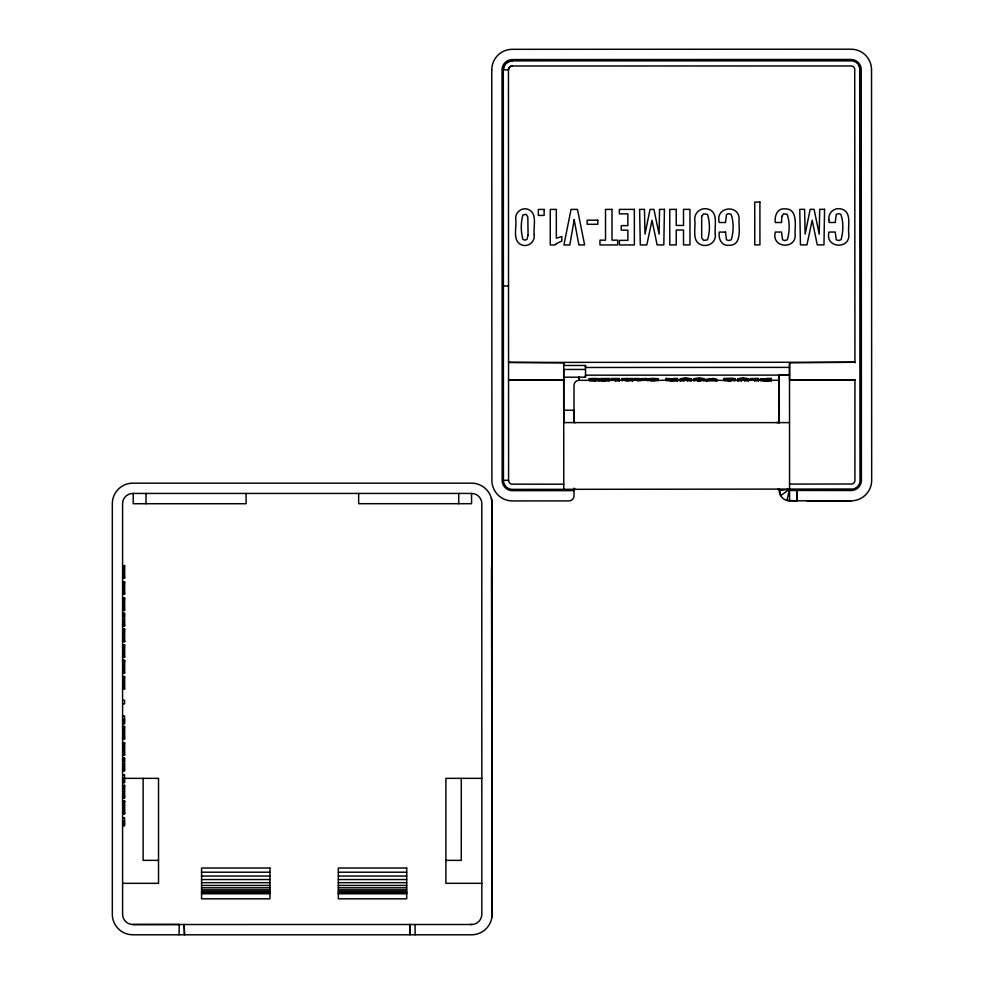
<?xml version="1.0" encoding="UTF-8"?>
<svg xmlns="http://www.w3.org/2000/svg" width="984" height="984" viewBox="0 0 984 984"><rect width="100%" height="100%" fill="white"/><g stroke="black" fill="none" stroke-linecap="round" stroke-linejoin="round"><path stroke-width="1.48" d="M143.123 778.356L143.123 860.373L158.522 860.373M179.051 934.788L179.26 924.468M415.113 934.788L415.113 924.505M461.287 778.344L461.275 860.373L445.9 860.373M471.57 493.439A10.258 10.258 0 0 1 481.791 504.521L481.828 914.259A10.258 10.258 0 0 1 472.172 924.505L132.852 924.517A10.258 10.258 0 0 1 122.594 914.259L122.594 503.697A10.258 10.258 0 0 1 132.852 493.439L471.57 493.439L471.57 503.697L358.656 503.697L358.656 493.439M789.525 422.616L563.734 422.591L563.709 369.467L585.517 369.455M776.241 422.493L779.242 422.493L779.266 375.113L789.5 375.101L789.525 367.389M777.913 489.208L779.279 489.208L779.303 490.524L789.549 489.208L789.562 490.462L796.757 490.499L796.806 500.819L796.745 490.45L851.75 490.524A10.258 10.258 0 0 0 861.406 480.278L861.234 70.54A10.258 10.258 0 0 0 851 59.458L512.295 59.581A10.258 10.258 0 0 0 502.037 69.839L502.172 480.401A10.258 10.258 0 0 0 512.443 490.659L574.016 490.635M563.77 489.306L563.721 362.936L508.543 362.395L854.936 362.247L789.549 362.838L789.525 367.389L585.492 367.475L585.505 365.47L563.709 365.47L563.721 362.936M605.344 379.922L600.917 379.787L609.194 379.787L609.182 380.833L600.966 380.833L605.344 380.685L605.344 378.643L605.344 379.406M600.966 379.553L600.966 380.833M605.344 378.975L601.962 379.123L605.344 379.123M609.182 379.553L609.182 378.496L600.917 378.508L600.917 379.935M615.431 380.833L615.431 379.922L611.002 379.922L619.28 379.775L619.268 380.833L615.431 380.833L615.431 378.643L615.431 379.553M619.268 379.553L619.28 378.496L611.002 378.496L611.002 379.922M628.801 379.406L628.801 378.643L628.801 380.685L625.43 380.55L627.853 380.402M632.638 380.833L632.65 379.775L621.494 380.082L632.638 380.833L632.65 378.496L621.851 378.668L621.581 380.156M632.638 379.553L632.65 378.496M647.534 380.439L656.144 380.796L658.345 380.107L647.534 380.07L654.458 380.058L651.26 380.439M673.622 379.393L673.622 378.483L677.459 378.483L677.459 380.82C675.848 381.472 661.531 380.882 668.776 379L666.168 378.483L666.168 379.762L668.776 380.279L666.463 380.537M677.459 380.82L677.459 379.762L670.055 380.525L673.622 380.365M677.459 379.541L677.459 378.483M687.287 380.808C687.779 379.295 683.449 379.283 683.941 380.82L680.141 380.82C681.629 378.877 689.612 378.877 691.088 380.808L687.287 380.808C689.157 378.2 683.732 377.598 683.941 379.529M680.141 379.529C681.629 377.598 689.612 377.598 691.088 379.529M687.287 379.529L687.299 378.779M704.101 379.381C705.11 377.77 693.019 377.782 694.015 379.381M697.41 380.537L699.083 379.898L700.706 380.537C695.405 382.604 697.89 376.06 700.706 379.246L697.41 378.754M705.959 380.808L713.302 379.75L716.967 380.808L716.967 379.529L713.302 378.471L705.959 379.529L705.959 380.808L716.967 380.808M724.212 378.471L724.261 380.513L724.212 379.75L735.183 380.451L724.765 380.673L724.212 378.471C726.881 379.049 734.765 377.29 734.691 379.357M715.097 380.291L731.272 380.513L728.099 380.599L728.012 379.16L724.261 379.16M727.68 378.877L731.272 378.766L728.012 379.16M729.525 379.012L724.212 379.012M741.469 378.692L741.382 380.796L737.582 380.796C739.07 378.865 747.053 378.865 748.529 380.796L744.728 380.796C746.598 378.188 741.161 377.573 741.382 379.517L737.582 379.517C739.07 377.585 747.053 377.585 748.529 379.517M741.382 380.796C740.89 379.258 745.22 379.271 744.728 380.796M744.728 379.517L744.74 378.766M754.605 380.796L754.617 379.886L750.189 379.886L758.455 379.738L758.455 380.796L754.605 380.796L754.617 378.606L754.605 379.517M758.455 379.517L758.455 378.459L750.189 378.606L750.189 379.886M767.459 379.357L767.459 378.459L771.308 378.459L771.296 380.796C763.523 382.751 754.002 378.446 767.459 378.914M771.296 380.796L771.308 379.738L764.039 380.488L767.459 380.341M771.296 379.504L771.308 378.459M503.451 480.401L503.316 69.839A8.979 8.979 0 0 1 512.295 60.86L852.476 60.873A8.979 8.979 0 0 1 859.696 67.502L859.991 481.779A8.979 8.979 0 0 1 853.165 489.023L512.43 489.38A8.979 8.979 0 0 1 503.451 480.401L508.58 480.204L508.814 481.656A3.825 3.825 0 0 0 511.766 484.165L563.758 484.214M779.242 422.493L779.266 375.113L779.279 423.145M829.008 219.629C827.876 212.175 835.145 206.837 842.095 209.223C851.959 212.532 847.765 225.877 848.712 233.356C851.185 250.034 824.506 248.522 829.008 232.052L835.244 232.052L836.228 239.788L838.577 240.514L841.012 239.752C843.325 231.904 843.669 221.904 840.779 214.254L838.565 213.614L836.265 214.389L835.231 222.482L829.008 222.482L829.008 219.629M789.562 379.701L854.948 380.242L789.562 379.701L789.549 362.838M648.013 379.418L654.446 379.258L647.534 378.877L652.822 378.471L658.222 378.729L657.853 379.393M731.173 380.587L731.137 378.68M704.495 380.574L700.94 379.75L693.486 380.488L704.101 380.66L704.495 378.705M760.423 380.488L767.459 380.193L767.459 378.459M700.596 380.599L700.608 378.68M589.625 380.562L595.75 380.611L589.256 380.033L589.404 378.68L594.102 378.496L599.231 378.717L599.404 380.587L589.625 380.562L589.625 379.283L593.057 379.332M589.256 380.033L598.026 379.849L599.453 380.095L592.995 380.021L599.404 380.587M639.169 380.132L641.433 380.132L639.169 380.132L639.169 378.852L641.433 378.852M598.641 379.467L599.404 379.295L592.995 378.742L599.453 378.815M622.183 380.636L622.072 379.283L624.815 379.061L621.494 378.803M641.777 378.717L646.107 378.496L646.107 379.775L638.186 380.833L634.557 379.775L634.557 378.496L641.777 378.717L641.777 380.008L634.557 379.775M641.777 380.008L646.107 379.775M643.671 379.197L646.107 378.496M628.801 380.254L625.197 380.095L627.731 379.922L627.731 378.643L625.197 378.803L628.801 378.975M472.172 924.493L470.45 924.456M575.357 422.591L573.979 422.603L574.004 410.242L563.746 410.242M575.394 489.306L574.016 489.343M796.745 500.782L786.954 500.438L789.549 489.208L780.681 495.628L779.279 489.208M725.515 232.089L719.279 232.089C718.197 238.325 721.358 246.283 728.898 245.299C741.924 245.865 738.959 228.743 738.984 220.711C741.05 203.786 714.679 205.963 719.279 222.519L725.515 222.519L726.536 214.426L728.836 213.651L731.063 214.291C733.941 221.941 733.597 231.941 731.284 239.788L728.849 240.551L726.5 239.825L725.515 232.089M503.39 285.975L508.519 285.975M563.746 377.192L585.517 377.179L585.505 365.47M666.168 378.483L673.622 378.963M628.801 379.123L625.713 379.344M673.622 379.086L670.534 379.357M767.459 379.061L764.039 379.209L764.74 379.344M705.959 379.529L708.283 379.529M714.569 379.529L716.967 379.529M563.734 379.775L508.543 379.787L563.721 380.341M666.168 379.762L673.622 380.242L673.622 378.483M627.731 379.922L628.801 379.922M605.344 380.254L601.962 380.414L601.962 378.975M652.454 380.316L579.121 380.341A5.129 5.129 0 0 0 573.992 385.47L574.004 422.234M658.567 380.316L666.205 380.304M676.906 380.304L679.956 380.304M683.007 380.304L687.595 380.304M690.657 380.304L693.708 380.304M704.396 380.304L707.459 380.304M734.962 380.291L738.012 380.291M741.063 380.291L745.651 380.291M748.713 380.291L754.826 380.291M757.877 380.279L760.927 380.291M771.628 380.279L779.266 380.279L779.242 375.667M789.562 484.103L852.009 484.005A3.825 3.825 0 0 0 854.911 480.918L854.948 379.676M807.077 500.807L851.148 500.807A20.529 20.529 0 0 0 871.676 480.278L871.529 69.716M585.517 377.179L585.505 375.175L789.512 375.101L789.562 500.807L851.148 500.819M122.594 565.652L124.574 565.652M122.594 566.157L124.574 566.181M122.594 567.018L124.574 567.018M122.594 568.235L124.574 568.235M122.594 569.847L124.574 569.847M122.594 571.852L124.574 571.852M122.594 573.856L124.574 573.856M122.594 575.456L124.574 575.456M122.594 576.686L124.574 576.686M122.594 577.547L124.574 577.547M122.594 578.051L124.574 578.051M122.594 578.223L124.574 578.223L124.574 565.48M122.594 581.606L124.574 581.606L124.574 594.348M122.594 581.778L124.574 581.79M122.594 582.294L124.574 582.294M122.594 583.155L124.574 583.155M122.594 584.373L124.574 584.373M122.594 585.972L124.574 585.972M122.594 587.977L124.574 587.977M122.594 589.982L124.574 589.982M122.594 591.593L124.574 591.593M122.594 592.811L124.574 592.811M122.594 593.672L124.574 593.672M122.594 594.188L124.574 594.176M122.594 597.743L124.574 597.743L124.574 610.486L122.594 610.486M122.594 597.915L124.574 597.915M122.594 598.42L124.574 598.42M122.594 599.281L124.574 599.281M122.594 600.511L124.574 600.511M122.594 602.11L124.574 602.11M122.594 604.114L124.574 604.114M122.594 606.119L124.574 606.119M122.594 607.718L124.574 607.718M122.594 608.948L124.574 608.948M122.594 609.809L124.574 609.773M122.594 610.314L124.574 610.314M122.594 613.143L124.574 613.143L124.574 625.947L122.594 625.947L124.574 625.861M122.594 613.536L124.574 613.536M122.594 614.717L124.574 614.717M122.594 615.603L124.574 615.603M122.594 616.685L124.574 616.685M122.594 619.428L124.574 619.428M122.594 621.507L124.574 621.507M122.594 623.143L124.574 623.143M122.594 624.373L124.574 624.373M122.594 625.209L124.574 625.209M122.594 625.701L124.574 625.701M122.594 628.887L124.574 628.887L124.574 641.691M122.594 629.047L124.574 629.022M122.594 629.526L124.574 629.526M122.594 630.375L124.574 630.375M122.594 631.605L124.574 631.605M122.594 633.229L124.574 633.229M122.594 635.283L124.574 635.283M122.594 637.361L124.574 637.361M122.594 638.997L124.574 638.997M122.594 640.227L124.574 640.227M122.594 641.051L124.574 641.051M122.594 641.187L124.574 641.224M122.594 641.384L124.574 641.384M122.594 641.531L124.574 641.568M122.594 644.791L124.574 644.803M122.594 645.307L124.574 645.307M122.594 646.168L124.574 646.168M122.594 647.386L124.574 647.386M122.594 648.985L124.574 648.985M122.594 650.99L124.574 650.99M122.594 652.995L124.574 652.995M122.594 654.606L124.574 654.606M122.594 655.824L124.574 655.824M122.594 656.685L124.574 656.685M122.594 657.201L124.574 657.189M122.594 657.361L124.574 657.361L124.574 644.618M122.594 660.362L124.574 660.362L124.574 673.13L122.594 673.13M122.594 660.485L124.574 660.51M122.594 660.658L124.574 660.633M122.594 660.817L124.574 660.817M122.594 661.297L124.574 661.297M122.594 662.109L124.574 662.109M122.594 663.265L124.574 663.265M122.594 664.815L124.574 664.815M122.594 666.758L124.574 666.758M122.594 668.985L124.574 668.985M122.594 670.658L124.574 670.658M122.594 671.838L124.574 671.838M122.594 672.589L124.574 672.589M122.594 672.995L124.574 672.97M122.594 676.488L124.574 676.488L124.574 689.231L122.594 689.231M122.594 676.66L124.574 676.66M122.594 677.164L124.574 677.164M122.594 678.025L124.574 678.025M122.594 679.255L124.574 679.255M122.594 680.854L124.574 680.854M122.594 682.859L124.574 682.859M122.594 684.864L124.574 684.864M122.594 686.475L124.574 686.475M122.594 687.693L124.574 687.693M122.594 688.554L124.574 688.529M122.594 689.071L124.574 689.058M122.594 700.288L124.574 700.288L124.574 703.855L122.594 703.855M122.594 715.995L124.574 715.995L124.574 723.941L122.594 723.941M122.594 719.193L124.574 719.193M122.594 720.214L124.574 720.214M122.594 721.543L124.574 721.543M122.594 722.883L124.574 722.883M124.574 726.598L122.594 726.598L124.574 726.426L124.574 739.168L122.594 739.168M122.594 727.102L124.574 727.102M122.594 727.963L124.574 727.963M122.594 729.181L124.574 729.181M122.594 730.792L124.574 730.792M122.594 732.797L124.574 732.797M122.594 734.802L124.574 734.802M122.594 736.401L124.574 736.401M122.594 737.631L124.574 737.631M122.594 738.492L124.574 738.492M122.594 738.996L124.574 738.984M122.594 742.551L124.574 742.551L124.574 755.306L122.594 755.306M122.594 742.723L124.574 742.736M122.594 743.24L124.574 743.264M122.594 744.101L124.574 744.101M122.594 745.319L124.574 745.319M122.594 746.918L124.574 746.918M122.594 748.922L124.574 748.922M122.594 750.927L124.574 750.927M122.594 752.539L124.574 752.539M122.594 753.756L124.574 753.756M122.594 754.617L124.574 754.617M122.594 755.134L124.574 755.134M122.594 757.963L124.574 757.963L124.574 770.767L122.594 770.669M122.594 758.356L124.574 758.356M122.594 759.525L124.574 759.525M122.594 760.411L124.574 760.411M122.594 761.493L124.574 761.493M122.594 764.236L124.574 764.236M122.594 766.315L124.574 766.315M122.594 767.951L124.574 767.951M122.594 769.181L124.574 769.181M122.594 770.029L124.574 770.029M122.594 770.509L124.574 770.509M122.594 774.802L124.574 774.802L124.574 782.747L122.594 782.747M122.594 778.012L124.574 778.012M124.058 778.356L158.522 778.356L158.522 883.337L122.594 883.337M481.816 778.344L445.887 778.344L445.9 883.324L481.828 883.324M122.594 779.02L124.574 779.02M122.594 780.349L124.574 780.349M122.594 781.69L124.574 781.69M122.594 782.009L124.574 782.009M122.594 785.404L124.574 785.404M122.594 785.909L124.574 785.909M122.594 786.769L124.574 786.769M122.594 788L124.574 788M122.594 789.599L124.574 789.599M122.594 791.603L124.574 791.603M122.594 793.608L124.574 793.608M122.594 795.22L124.574 795.22M122.594 796.437L124.574 796.437M122.594 797.298L124.574 797.298M122.594 797.803L124.574 797.803M122.594 797.975L124.574 797.975L124.574 785.232M122.594 800.988L124.574 800.988L124.574 813.731L122.594 813.731M122.594 801.185L124.574 801.124M122.594 801.382L124.574 801.382M122.594 801.517L124.574 801.517M122.594 801.997L124.574 801.997M122.594 802.821L124.574 802.821M122.594 803.977L124.574 803.977M122.594 805.49L124.574 805.49M122.594 807.36L124.574 807.36M122.594 809.217L124.574 809.217M122.594 810.742L124.574 810.742M122.594 811.923L124.574 811.923M122.594 812.759L124.574 812.759M122.594 813.239L124.574 813.239M122.594 813.399L124.574 813.399M122.594 813.534L124.574 813.584M122.594 817.864L124.574 817.864L124.574 825.81L122.594 825.81M122.594 821.074L124.574 821.074M122.594 822.083L124.574 822.083M122.594 823.411L124.574 823.411M122.594 824.752L124.574 824.752M201.56 872.205L269.923 872.205M338.336 872.205L406.699 872.205M201.56 876.055L269.923 876.055M338.336 876.055L406.699 876.055M201.56 879.548L269.923 879.548M338.336 879.548L406.699 879.548M201.56 882.685L269.923 882.685M338.336 882.685L406.699 882.685M201.56 885.44L269.923 885.44M338.336 885.44L406.699 885.44M201.56 887.802L269.923 887.802M338.336 887.802L406.699 887.802M201.56 889.794L269.923 889.794M338.336 889.794L406.699 889.794M201.56 891.381L269.923 891.381M338.336 891.381L406.699 891.381M201.56 892.562L269.923 892.562M338.336 892.562L406.699 892.562M201.56 893.337L269.923 893.337M338.336 893.337L406.699 893.337M201.56 893.681L269.923 893.681M338.336 893.681L406.699 893.681M132.852 924.517L179.051 924.468M512.295 60.86A8.979 8.979 0 0 0 503.316 69.839L508.445 69.839A3.85 3.85 0 0 1 512.295 65.989L851.627 65.953A3.825 3.825 0 0 1 854.715 68.782L854.936 362.813M589.256 378.754L595.75 379.32M634.557 378.496L636.98 379.197M760.423 379.209L760.952 380.648M491.397 498.384L492.086 503.697L491.914 916.94L492.086 503.697A20.529 20.529 0 0 0 471.57 483.169L132.852 483.169A20.529 20.529 0 0 0 112.324 503.697L112.324 914.259A20.529 20.529 0 0 0 132.852 934.788L471.57 934.788A20.529 20.529 0 0 0 492.086 914.259L491.508 567.448M765.712 378.914L765.712 380.193M764.26 378.926L764.26 380.205M762.994 378.938L762.994 380.218M761.923 378.975L761.923 380.254M761.112 379.037L761.112 380.316M760.595 379.111L760.558 380.574M758.455 378.459L758.455 380.796M748.406 378.692L748.529 380.796M748.049 378.606L748.049 379.886M747.397 378.532L747.397 379.824M746.389 378.483L746.389 379.775M744.962 378.459L744.962 379.738M744.63 378.692L744.63 379.972M744.162 378.631L744.162 379.91M743.055 378.446L743.055 379.886M741.924 378.631L741.924 379.91M741.161 378.459L741.161 379.738M739.734 378.496L739.734 379.775M738.713 378.545L738.713 379.824M738.061 378.606L738.061 379.886M737.705 378.692L737.705 379.972M737.582 378.803L737.582 380.796M735.06 378.717L735.06 380.55M734.704 378.619L734.691 380.648M734.064 378.545L734.064 379.824M733.117 378.496L733.117 379.775M731.801 378.459L731.801 379.738M730.731 379.357L730.731 380.636M730.608 378.631L730.608 379.91M730.079 378.446L730.079 379.738M729.501 378.606L729.611 380.66M728.959 378.459L728.959 379.738M728.529 379.357L728.529 380.648M728.381 378.631L728.381 379.91M728.086 378.483L728.099 380.599M727.84 378.68L727.68 380.156M727.434 378.52L727.434 379.799M726.967 378.557L726.967 379.849M726.733 378.471L726.733 379.75M713.302 378.471L713.289 380.168M709.599 378.471L709.587 380.168M704.101 378.619L704.101 380.66M703.412 378.557L703.412 379.836M702.367 378.496L702.367 379.787M700.94 378.471L700.94 379.75M700.153 378.631L700.128 380.648M699.083 378.459L699.083 380.673M697.988 378.631L697.988 380.648M697.521 378.68L697.521 380.599M697.213 378.471L697.213 379.75M695.762 378.508L695.762 379.787M694.716 378.557L694.716 379.836M694.015 378.619L694.015 380.673M693.622 378.705L693.622 380.587L693.499 378.803M690.977 378.705L691.088 380.808M690.62 378.619L690.62 379.898M689.956 378.557L689.956 379.836M688.948 378.508L688.948 379.787M687.521 378.471L687.521 379.75M687.189 378.705L687.189 379.984M686.721 378.643L686.721 379.922M685.614 378.459L685.614 379.898M684.495 378.643L684.495 379.922M684.04 378.705L684.04 379.984M683.941 378.779L683.941 380.82M683.72 378.471L683.72 379.762M682.293 378.508L682.293 379.787M681.272 378.557L681.285 379.836M680.62 378.631L680.62 379.91M680.264 378.717L680.141 380.82M672.269 378.963L672.269 380.242M670.104 378.483L670.104 379.762M667.964 379.024L667.964 380.304M667.361 379.061L667.361 380.341M666.672 379.147L666.648 380.636M658.222 378.729L658.222 380.587M657.853 378.643L657.853 380.673M657.177 378.569L657.177 379.849M656.144 378.52L656.144 379.799M654.704 378.483L654.704 379.762M654.323 378.692L654.36 380.611M653.917 379.381L653.917 380.66M653.831 378.643L653.831 379.922M652.822 378.471L652.822 379.75M652.798 378.631L652.798 380.685M651.74 378.656L651.716 380.66M651.346 378.705L651.334 380.611M650.99 378.483L650.99 379.762M649.612 378.52L649.612 379.799M648.64 378.569L648.64 379.849M648.001 378.631L648.001 379.91M647.656 378.705L647.656 380.623M642.503 378.496L642.503 379.775M640.313 379.283L640.313 380.562M638.801 378.729L638.801 380.008M638.124 378.496L638.124 379.775M627.017 378.496L627.017 379.775M626.513 378.656L626.513 379.935M625.738 378.692L625.738 379.972M624.631 378.52L624.631 379.799M623.807 379.049L623.819 380.328M623.696 378.545L623.696 379.824M623.327 379.098L623.327 380.377M622.909 378.569L622.983 380.304M622.798 379.123L622.798 380.414M622.294 378.619L622.392 380.451M621.863 378.938L621.863 380.218M621.851 378.668L621.851 379.947M619.28 378.496L619.268 380.833M609.182 378.496L609.182 380.833M599.231 378.717L599.231 380.501M599.059 379.418L599.059 380.697M598.764 378.631L598.739 380.427M598.026 378.569L597.977 380.365M597.005 378.52L597.03 380.316M595.701 378.496L595.701 379.775M595.295 378.68L595.295 379.959M594.287 378.656L594.287 379.935M594.102 378.496L594.102 379.775M593.266 378.68L593.266 379.959M592.725 378.496L592.725 379.775M591.544 378.52L591.544 379.812M591.04 379L591.04 380.279M590.584 378.569L590.584 379.849M590.105 378.938L590.105 380.218M589.859 378.619L589.871 380.66M589.404 378.68L589.465 380.132M574.016 488.113L574.029 495.776A5.129 5.129 0 0 1 568.887 500.905L512.443 500.93A20.529 20.529 0 0 1 491.902 480.401L491.766 69.852M508.58 480.204L508.445 69.839A3.85 3.85 0 0 1 512.295 65.989M491.914 501.016L492 708.972M458.728 493.439L458.728 503.697M246.111 493.439L246.111 503.71L133.209 503.71L133.209 493.439M146.038 493.439L146.038 503.71M491.766 69.852A20.529 20.529 0 0 1 512.295 49.311L851 49.2A20.529 20.529 0 0 1 871.529 69.729M859.216 66.1A9.016 9.016 0 0 1 859.979 69.729M789.611 500.844A10.32 10.32 0 0 1 779.291 490.524M184.18 924.468L184.488 934.8L184.18 924.505M409.984 924.505L409.984 934.788L410.021 924.493M579.133 377.179L579.121 380.328L579.133 377.179M664.421 209.371L663.819 244.918L657.103 244.918L652.048 220.305L646.796 244.93L640.301 244.93L639.625 209.383L644.459 209.383L644.987 234.094L650.03 209.383L653.929 209.383L659.083 234.167L659.551 209.371L664.421 209.371M824.567 209.321L823.965 244.868L817.249 244.868L812.194 220.256L806.941 244.868L800.447 244.868L799.771 209.334L804.604 209.334L805.133 234.032L810.176 209.321L814.076 209.321L819.217 234.118L819.697 209.321L824.567 209.321M781.739 216.443L781.567 222.507L775.331 222.507C774.334 216.234 777.225 207.944 784.937 208.854C797.827 208.411 795.097 225.336 795.035 233.38C797.507 250.047 770.829 248.534 775.331 232.064L781.567 232.064L782.551 239.813L784.9 240.539L787.335 239.764C789.648 231.929 789.992 221.929 787.114 214.266L783.51 213.823L781.739 216.443M715.282 233.848C716.487 241.646 708.96 247.316 701.654 244.967C691.383 241.929 695.823 228.03 694.827 220.514C693.72 212.753 701.112 206.825 708.492 209.223C718.726 212.396 714.273 226.271 715.282 233.848M528.076 234.868L527.03 239.346L524.964 240.182L522.898 239.346C520.794 231.72 520.684 222.556 522.934 214.955L526.108 214.327L527.83 216.972L528.076 234.868M534.226 234.955C535.025 241.683 528.556 247.193 522.049 245.077C511.705 241.326 517.067 227.046 515.702 219.211C515.001 212.605 521.409 207.169 527.805 209.223C538.137 212.962 532.959 227.107 534.226 234.955M701.678 216.296L701.69 238.017L703.695 240.391L707.434 239.887C710.14 232.187 710.042 222.101 707.471 214.364L703.683 213.835L701.678 216.296M574.189 219.801L569.81 244.954L563.918 244.954L571.064 209.407L577.473 209.407L584.631 244.942L578.887 244.942L574.189 219.801M556.39 243.688L554.927 244.954L550.265 244.954L550.253 209.407L556.317 209.407L556.329 238.239L561.815 236.529L561.815 241.043L556.39 243.688M759.906 202.101L754.728 202.101L754.753 244.893L759.931 244.893L759.906 202.101M544.127 209.42L538.334 209.42L538.334 215.435L544.127 215.422L544.127 209.42M612.011 209.395L605.517 209.395L605.529 240.157L599.957 240.157L599.957 244.942L617.681 244.93L617.681 240.157L612.023 240.157L612.011 209.395M634.36 209.383L619.354 209.395L619.354 213.872L627.866 213.86L627.866 225.619L621.248 225.631L621.248 230.145L627.866 230.145L627.878 240.367L619.453 240.367L619.453 244.93L634.372 244.93L634.36 209.383M676.229 209.371L669.772 209.371L669.784 244.918L676.242 244.918L676.229 230.035L683.511 230.035L683.523 244.918L689.969 244.905L689.956 209.371L683.511 209.371L683.511 225.434L676.229 225.434L676.229 209.371M597.792 220.195L587.165 220.195L587.177 224.278L597.792 224.278L597.792 220.195M269.923 868.023L201.56 868.023L201.56 898.81L269.923 898.81L269.923 868.023M406.699 868.023L338.336 868.023L338.336 898.81L406.699 898.81L406.699 868.023"/></g></svg>
